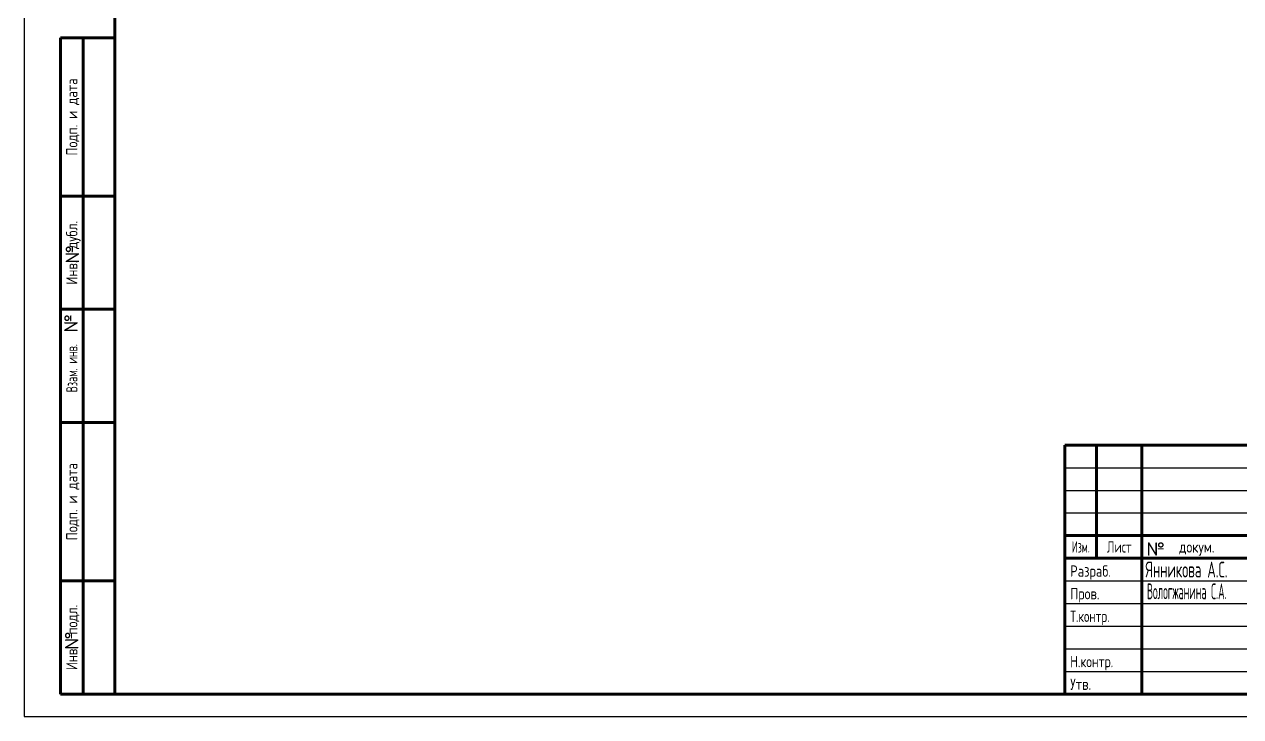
# Model space of a CAD drawing. Header units: millimetres. Extents: x -258526 to -95372, y 16759 to 83244.
# Drawn here: x -127900.4 to -127631.5, y 41291.6 to 41444.6 of the extents above; entities that cross this region are included whole.
import ezdxf
from ezdxf.enums import TextEntityAlignment as Align

# ---------------------------------------------------------------- set-up
doc = ezdxf.new("R2010")
doc.units = ezdxf.units.MM
doc.header["$LTSCALE"] = 0.5
doc.layers.add('текст', color=7, linetype='Continuous')
doc.layers.add('тонкие', color=7, linetype='Continuous')
for name, color, linetype, lineweight in [('я', 220, 'Continuous', 30), ('я1', 210, 'Continuous', 25), ('я2', 220, 'Continuous', 25)]:
    doc.layers.add(name, color=color, linetype=linetype, lineweight=lineweight)
doc.styles.add('арх', font='isocpeur.ttf', dxfattribs={"width": 0.5, "height": 10})
doc.styles.add('ГОСТ 2.304', font='cs_gost2304.shx')
doc.styles.add('прямой', font='isocpeur.ttf', dxfattribs={"width": 0.7, "height": 3})

msp = doc.modelspace()

# ---------------------------------------------------------------- linework, layer by layer
at = {"layer": 'я', "color": 7, "lineweight": 60}
for p, q in [((-127892.3803, 41296.585), (-127892.3803, 41441.585)), ((-127880.3803, 41441.585), (-127892.3803, 41441.585)), ((-127887.3803, 41296.585), (-127887.3803, 41441.585)), ((-127880.3803, 41441.585), (-127880.3803, 41296.585)), ((-127880.3803, 41406.585), (-127892.3803, 41406.585)), ((-127880.3803, 41381.585), (-127892.3803, 41381.585)), ((-127880.3803, 41356.585), (-127892.3803, 41356.585)), ((-127670.3803, 41351.5851), (-127485.3803, 41351.5851)), ((-127670.3803, 41296.5851), (-127670.3803, 41351.5851)), ((-127663.3803, 41326.5851), (-127663.3803, 41351.5851)), ((-127653.3803, 41296.5851), (-127653.3803, 41351.5851)), ((-127670.3803, 41331.5851), (-127605.3803, 41331.5851)), ((-127670.3803, 41326.5851), (-127605.3803, 41326.5851)), ((-127880.3803, 41321.585), (-127892.3803, 41321.585)), ((-127880.3803, 41296.585), (-127892.3803, 41296.585)), ((-127670.3803, 41296.5851), (-127485.3803, 41296.5851))]:
    msp.add_line(p, q, dxfattribs=at)
msp.add_lwpolyline([(-127880.3803, 41296.585), (-127485.3803, 41296.585), (-127485.3803, 41583.585), (-127880.3803, 41583.585), (-127880.3803, 41296.585)], dxfattribs=at)
at = {"layer": 'я1', "color": 7}
for p, q in [((-127670.3803, 41346.5851), (-127605.3803, 41346.5851)), ((-127670.3803, 41341.5851), (-127605.3803, 41341.5851)), ((-127670.3803, 41336.5851), (-127605.3803, 41336.5851)), ((-127670.3803, 41321.5851), (-127605.3803, 41321.5851)), ((-127670.3803, 41316.5851), (-127605.3803, 41316.5851)), ((-127670.3803, 41311.5851), (-127605.3803, 41311.5851)), ((-127670.3803, 41306.5851), (-127605.3803, 41306.5851)), ((-127670.3803, 41301.5851), (-127605.3803, 41301.5851))]:
    msp.add_line(p, q, dxfattribs=at)
msp.add_lwpolyline([(-127900.3803, 41291.585), (-127480.3803, 41291.585), (-127480.3803, 41588.585), (-127900.3803, 41588.585), (-127900.3803, 41291.585)], dxfattribs=at)

# ---------------------------------------------------------------- texts
at = {"layer": 'текст', "color": 0, "style": 'прямой'}
for s, width, p, p2 in [('Янникова А.С.', 0.601833, (-127652.5584, 41322.3342), (-127634.4432, 41322.3342)), ('Вологжанина С.А.', 0.458675, (-127652.2662, 41317.5282), (-127634.6072, 41317.5282))]:
    msp.add_text(s, height=3.5, dxfattribs=dict(at, width=width)).set_placement(p, p2, align=Align.FIT)
at = {"layer": 'тонкие', "color": 0, "linetype": 'ByBlock', "lineweight": 0, "char_height": 3, "attachment_point": 1, "style": 'арх'}
for insert, rotation in [((-127891.2464, 41391.7011), 90), ((-127891.5879, 41376.4881), 89.565133), ((-127891.4076, 41306.3794), 90)]:
    msp.add_mtext_dynamic_manual_height_columns('{\\W1;№}', width=1.814815, gutter_width=50, heights=[0], dxfattribs=dict(at, insert=insert, rotation=rotation))
at = {"layer": 'тонкие', "color": 0, "linetype": 'ByBlock', "lineweight": 0, "insert": (-127652.3311, 41330.1181), "char_height": 3, "attachment_point": 1, "style": 'арх'}
msp.add_mtext_dynamic_manual_height_columns('{\\W1;№}', width=1.814815, gutter_width=50, heights=[0], dxfattribs=at)
at = {"layer": 'я2', "color": 7, "style": 'ГОСТ 2.304'}
for s, p in [('Подп. и дата', (-127889.8803, 41424.085)), ('Инв.  дубл.', (-127889.8803, 41394.085)), ('Подп. и дата', (-127889.8803, 41339.085)), ('Инв.  подл.', (-127889.8803, 41309.085))]:
    msp.add_text(s, height=2.5, rotation=90, dxfattribs=at).set_placement(p, align=Align.MIDDLE_CENTER)
at = {"layer": 'я2', "color": 7, "style": 'ГОСТ 2.304', "width": 0.8}
msp.add_text('Взам. инв. ', height=2.5, rotation=90, dxfattribs=at).set_placement((-127889.8803, 41369.085), align=Align.MIDDLE_CENTER)
at = {"layer": 'я2', "color": 7, "lineweight": 30, "style": 'ГОСТ 2.304'}
for s, width, p in [('Изм.', 0.75, (-127666.8803, 41329.0851)), ('Лист', 0.9, (-127658.3803, 41329.0851))]:
    msp.add_text(s, height=2.5, dxfattribs=dict(at, width=width)).set_placement(p, align=Align.MIDDLE_CENTER)
at = {"layer": 'я2', "color": 0, "lineweight": 30, "style": 'ГОСТ 2.304'}
msp.add_text(' докум.', height=2.5, dxfattribs=at).set_placement((-127641.8803, 41329.0851), align=Align.MIDDLE_CENTER)
at = {"layer": 'я2', "color": 7, "lineweight": 30, "style": 'ГОСТ 2.304'}
for s, p in [('Разраб.', (-127669.2229, 41322.506)), ('Пров.', (-127669.2229, 41317.506)), ('Утв.', (-127669.2229, 41297.506))]:
    msp.add_text(s, height=2.5, dxfattribs=at).set_placement(p)
for s, width, p in [('Т.контр.', 0.9, (-127669.2229, 41312.506)), ('Н.контр.', 0.95, (-127669.2229, 41302.506))]:
    msp.add_text(s, height=2.5, dxfattribs=dict(at, width=width)).set_placement(p)

doc.saveas('drawing.dxf')
